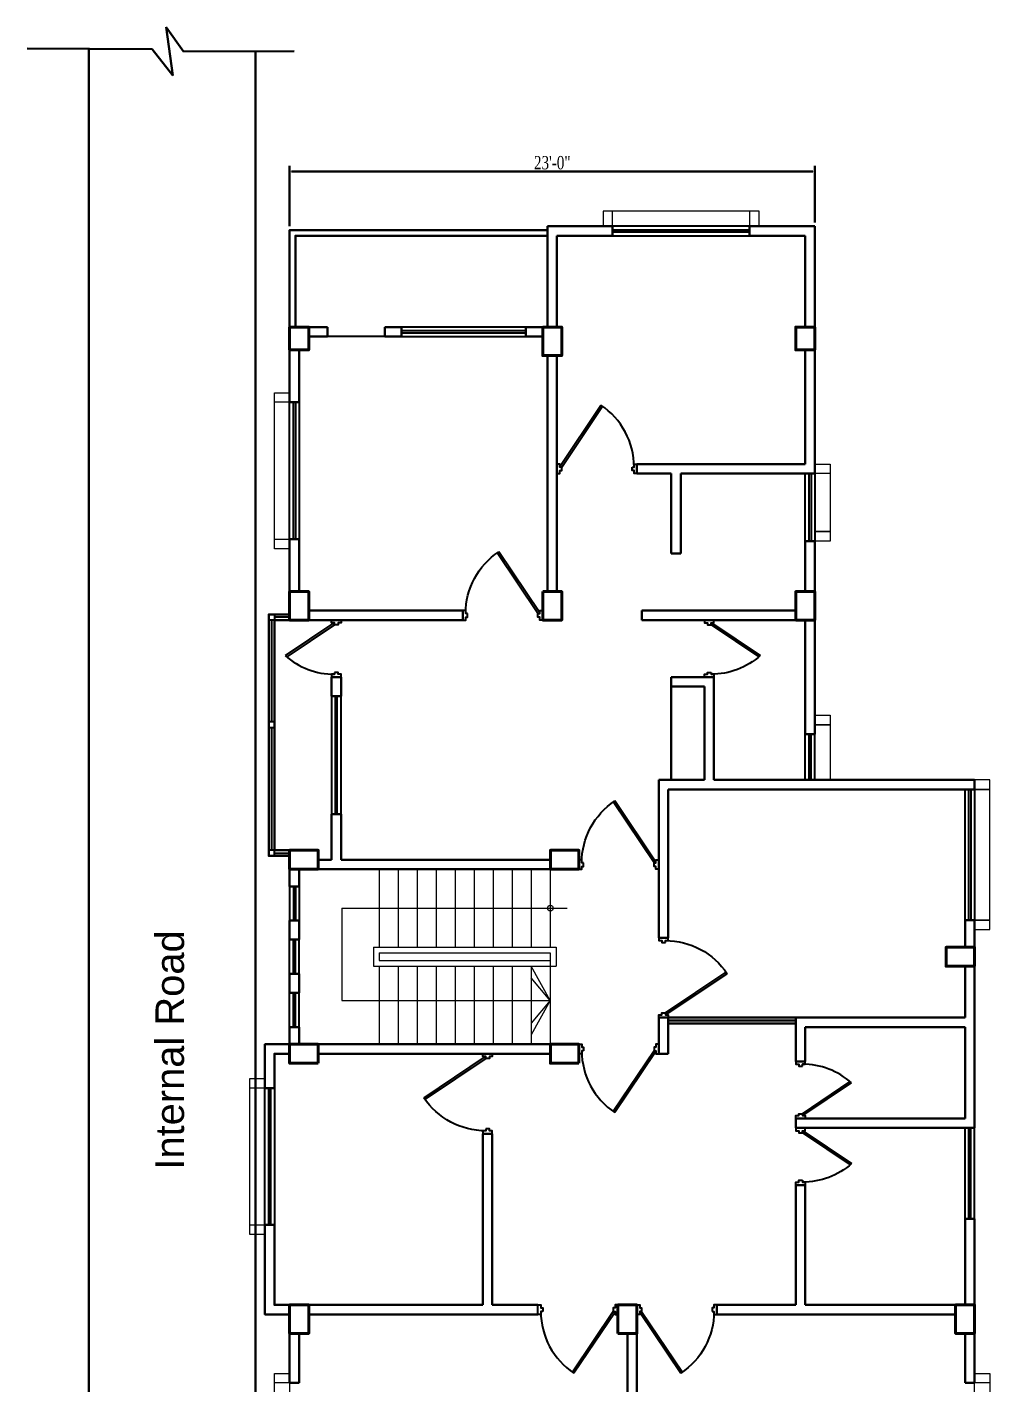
# Model space of a CAD drawing. Header units: inches. Extents: x -54558 to 35158, y -4190 to 41945.
# Drawn here: x 2236 to 2742, y 5413 to 6125 of the extents above; entities that cross this region are included whole.
import ezdxf

# ---------------------------------------------------------------- set-up
doc = ezdxf.new("R2010")
doc.units = ezdxf.units.IN
doc.header["$MEASUREMENT"] = 0
doc.layers.get('0').update_dxf_attribs({"true_color": 0xe4c8de})
for name, color, linetype, lineweight in [('A_WALL', 7, 'Continuous', 30), ('colum', 241, 'Continuous', 40), ('railing', 6, 'Continuous', 5), ('ROAD', 251, 'Continuous', 30), ('sanshade', 252, 'Continuous', 5), ('Stair', 44, 'Continuous', 13), ('Ver', 144, 'Continuous', 30), ('Wall-02', 7, 'Continuous', 30), ('windo', 140, 'Continuous', 25)]:
    doc.layers.add(name, color=color, linetype=linetype, lineweight=lineweight)
doc.layers.add('door', color=34, linetype='Continuous')
doc.styles.add('Arial', font='arial.ttf')
doc.styles.add('LOGO', font='times.ttf', dxfattribs={"width": 0.75, "height": 7})
doc.dimstyles.new('STANDARD$0', dxfattribs={"dimtxt": 2, "dimasz": 1, "dimexe": 3, "dimexo": 2, "dimgap": 1, "dimtad": 1, "dimtih": 1, "dimtoh": 1, "dimzin": 3, "dimdsep": 46, "dimlunit": 4, "dimtxsty": 'LOGO', "dimcen": 0.09, "dimdle": 6, "dimclrd": 256, "dimclre": 256, "dimclrt": 7, "dimadec": 0, "dimazin": 1, "dimtm": 1e-09, "dimtfac": 1, "dimtofl": 0, "dimtmove": 0, "dimatfit": 2, "dimfxl": 1, "dimtolj": 1, "dimtzin": 0, "dimlwd": -1, "dimlwe": -1, "dimarcsym": 0})

# ---------------------------------------------------------------- blocks, each defined once
blk = doc.blocks.new('tyer')
at = {"layer": 'sanshade'}
for points in [[(-25800.79, -9018.32), (-25792.79, -9018.32), (-25792.79, -9023.32), (-25800.79, -9023.32)], [(-25800.79, -9018.32), (-25792.79, -9018.32), (-25792.79, -9100.32), (-25800.79, -9100.32)], [(-25800.79, -9095.32), (-25792.79, -9095.32), (-25792.79, -9100.32), (-25800.79, -9100.32)]]:
    blk.add_lwpolyline(points, close=True, dxfattribs=at)
blk = doc.blocks.new('fjfds')
at = {"layer": 'railing'}
for p, q in [((-25748.79, -8794.32), (-25748.79, -8804.32)), ((-25748.79, -8794.32), (-25652.79, -8794.32)), ((-25652.79, -8794.32), (-25652.79, -8804.32)), ((-25745.79, -8797.32), (-25745.79, -8801.32)), ((-25745.79, -8797.32), (-25655.79, -8797.32)), ((-25745.79, -8801.32), (-25655.79, -8801.32)), ((-25655.79, -8797.32), (-25655.79, -8804.32)), ((-25748.79, -8804.32), (-25655.79, -8804.32)), ((-25655.79, -8804.32), (-25652.79, -8804.32))]:
    blk.add_line(p, q, dxfattribs=at)
at = {"layer": 'Stair'}
for p, q in [((-25745.79, -8753.32), (-25745.79, -8794.32)), ((-25735.79, -8753.32), (-25735.79, -8794.32)), ((-25725.79, -8753.32), (-25725.79, -8794.32)), ((-25715.79, -8753.32), (-25715.79, -8794.32)), ((-25705.79, -8753.32), (-25705.79, -8794.32)), ((-25695.79, -8753.32), (-25695.79, -8794.32)), ((-25685.79, -8753.32), (-25685.79, -8794.32)), ((-25675.79, -8753.32), (-25675.79, -8794.32)), ((-25665.79, -8753.32), (-25665.79, -8794.32)), ((-25655.79, -8753.32), (-25655.79, -8794.32)), ((-25765.34, -8773.82), (-25646.9, -8773.82)), ((-25765.34, -8773.82), (-25765.34, -8822.32)), ((-25745.79, -8804.32), (-25745.79, -8845.32)), ((-25735.79, -8804.32), (-25735.79, -8845.32)), ((-25725.79, -8804.32), (-25725.79, -8845.32)), ((-25715.79, -8804.32), (-25715.79, -8845.32)), ((-25705.79, -8804.32), (-25705.79, -8845.32)), ((-25695.79, -8804.32), (-25695.79, -8845.32)), ((-25685.79, -8804.32), (-25685.79, -8845.32)), ((-25675.79, -8804.32), (-25675.79, -8845.32)), ((-25665.79, -8804.32), (-25665.79, -8845.32)), ((-25655.79, -8822.32), (-25665.79, -8804.32)), ((-25655.79, -8804.32), (-25655.79, -8845.32)), ((-25655.79, -8822.32), (-25665.79, -8810.47)), ((-25765.34, -8822.32), (-25655.79, -8822.32)), ((-25655.79, -8822.32), (-25665.79, -8840.32)), ((-25655.79, -8822.32), (-25665.79, -8834.17))]:
    blk.add_line(p, q, dxfattribs=at)
blk.add_circle((-25655.79, -8773.82), 1.51, dxfattribs=at)
blk = doc.blocks.new('ddf')
at = {"layer": 'sanshade'}
for points in [[(-25516.79, -8672.32), (-25508.79, -8672.32), (-25508.79, -8677.32), (-25516.79, -8677.32)], [(-25516.79, -8677.32), (-25508.79, -8677.32), (-25508.79, -8706.32), (-25516.79, -8706.32)]]:
    blk.add_lwpolyline(points, close=True, dxfattribs=at)
blk = doc.blocks.new('*D559')
at = {"layer": 'A_WALL', "ltscale": 0.25}
for p, q in [((2374.4, 6020.69), (2374.4, 6052.51)), ((2650.4, 6022.69), (2650.4, 6052.51)), ((2375.4, 6049.51), (2649.4, 6049.51))]:
    blk.add_line(p, q, dxfattribs=at)
for points in [[(2375.4, 6049.68), (2375.4, 6049.34), (2374.4, 6049.51)], [(2649.4, 6049.68), (2649.4, 6049.34), (2650.4, 6049.51)]]:
    blk.add_solid(points, dxfattribs=at)
at = {"layer": 'A_WALL', "color": 7, "ltscale": 0.25, "insert": (2512.4, 6054.07), "char_height": 7, "attachment_point": 5, "style": 'LOGO'}
blk.add_mtext('\\A1;23\'-0"', dxfattribs=at)
blk = doc.blocks.new('efre')
at = {"layer": 'door'}
for p, q in [((10922.87, 10339.43), (10901.44, 10307.52)), ((10923.87, 10339.12), (10902.26, 10306.96))]:
    blk.add_line(p, q, dxfattribs=at)
for points in [[(10885.87, 10339.43), (10884.87, 10339.43), (10884.87, 10337.89), (10883.37, 10337.89), (10883.37, 10342.89), (10884.87, 10342.89), (10884.87, 10341.35), (10885.87, 10341.35)], [(10922.87, 10339.43), (10923.87, 10339.43), (10923.87, 10337.89), (10925.37, 10337.89), (10925.37, 10342.89), (10923.87, 10342.89), (10923.87, 10341.35), (10922.87, 10341.35)]]:
    blk.add_lwpolyline(points, close=True, dxfattribs=at)
blk.add_arc((10923.87, 10339.43), 39, 180, 236.36425, dxfattribs=at)
blk = doc.blocks.new('jj')
at = {"layer": 'door'}
for p, q in [((11000.83, 10306.39), (11025.92, 10323.24)), ((11001.13, 10305.39), (11026.7, 10322.56))]:
    blk.add_line(p, q, dxfattribs=at)
for points in [[(11000.83, 10331.39), (11000.83, 10332.39), (11002.37, 10332.39), (11002.37, 10333.89), (10997.37, 10333.89), (10997.37, 10332.39), (10998.91, 10332.39), (10998.91, 10331.39)], [(11000.83, 10306.39), (11000.83, 10305.39), (11002.37, 10305.39), (11002.37, 10303.89), (10997.37, 10303.89), (10997.37, 10305.39), (10998.91, 10305.39), (10998.91, 10306.39)]]:
    blk.add_lwpolyline(points, close=True, dxfattribs=at)
blk.add_arc((11000.83, 10293.39), 39, 48.42656, 90, dxfattribs=at)

msp = doc.modelspace()

# ---------------------------------------------------------------- linework, layer by layer
at = {"color": 0, "ltscale": 0.25}
msp.add_line((2424.365, 5962.686), (2394.365, 5962.686), dxfattribs=at)
at = {"layer": 'A_WALL', "ltscale": 0.25}
for p, q in [((2544.146, 6015.686), (2544.146, 6020.686)), ((2616.146, 6015.686), (2616.146, 6020.686)), ((2394.365, 5967.686), (2394.365, 5962.686)), ((2424.365, 5967.686), (2424.365, 5962.686)), ((2556.896, 5895.686), (2556.896, 5890.686)), ((2574.896, 5848.686), (2574.896, 5890.686)), ((2579.896, 5848.686), (2579.896, 5890.686)), ((2650.396, 5855.186), (2650.396, 5828.686)), ((2568.396, 5646.686), (2573.396, 5646.686)), ((2573.396, 5604.686), (2568.396, 5604.686)), ((2475.896, 5453.686), (2475.896, 5543.686)), ((2480.896, 5453.686), (2480.896, 5543.686))]:
    msp.add_line(p, q, dxfattribs=at)
at = {"layer": 'A_WALL', "color": 6, "ltscale": 0.25}
for p, q in [((2573.396, 5604.686), (2640.396, 5604.686)), ((2573.396, 5603.186), (2640.396, 5603.186)), ((2573.396, 5601.686), (2640.396, 5601.686))]:
    msp.add_line(p, q, dxfattribs=at)
at = {"layer": 'A_WALL', "ltscale": 0.25}
for points in [[(2361.396, 5567.686), (2361.396, 5590.686), (2374.396, 5590.686)], [(2366.396, 5567.686), (2366.396, 5585.686), (2374.396, 5585.686)], [(2374.396, 5448.686), (2361.396, 5448.686), (2361.396, 5495.686)], [(2374.396, 5453.686), (2366.396, 5453.686), (2366.396, 5495.686)]]:
    msp.add_lwpolyline(points, dxfattribs=at)
at = {"layer": 'colum'}
for points in [[(2374.396, 5967.686), (2384.396, 5967.686), (2384.396, 5955.686), (2374.396, 5955.686)], [(2507.396, 5967.686), (2517.396, 5967.686), (2517.396, 5952.686), (2507.396, 5952.686)], [(2650.396, 5967.686), (2640.396, 5967.686), (2640.396, 5955.686), (2650.396, 5955.686)], [(2374.396, 5828.686), (2384.396, 5828.686), (2384.396, 5813.686), (2374.396, 5813.686)], [(2507.396, 5828.686), (2517.396, 5828.686), (2517.396, 5813.686), (2507.396, 5813.686)], [(2650.396, 5828.686), (2640.396, 5828.686), (2640.396, 5813.686), (2650.396, 5813.686)], [(2389.396, 5682.686), (2389.396, 5692.686), (2374.396, 5692.686), (2374.396, 5682.686)], [(2526.396, 5682.686), (2526.396, 5692.686), (2511.396, 5692.686), (2511.396, 5682.686)], [(2734.396, 5631.686), (2734.396, 5641.686), (2719.396, 5641.686), (2719.396, 5631.686)], [(2389.396, 5580.686), (2389.396, 5590.686), (2374.396, 5590.686), (2374.396, 5580.686)], [(2526.396, 5580.686), (2526.396, 5590.686), (2511.396, 5590.686), (2511.396, 5580.686)], [(2374.396, 5438.686), (2384.396, 5438.686), (2384.396, 5453.686), (2374.396, 5453.686)], [(2546.896, 5438.686), (2556.896, 5438.686), (2556.896, 5453.686), (2546.896, 5453.686)], [(2734.396, 5438.686), (2724.396, 5438.686), (2724.396, 5453.686), (2734.396, 5453.686)]]:
    msp.add_lwpolyline(points, close=True, dxfattribs=at)
at = {"layer": 'ROAD'}
for p, q in [((2318.641, 6112.5), (2309.558, 6125.383)), ((2309.558, 6125.383), (2313.007, 6099.979)), ((2236.422, 6114.056), (2302.064, 6113.704)), ((2268.837, 5188.686), (2268.837, 6113.882)), ((2313.007, 6099.979), (2302.064, 6113.704)), ((2318.641, 6112.5), (2376.783, 6112.684)), ((2356.396, 5188.686), (2356.396, 6112.62))]:
    msp.add_line(p, q, dxfattribs=at)
at = {"layer": 'sanshade'}
for points in [[(2650.396, 5895.686), (2658.396, 5895.686), (2658.396, 5890.686), (2650.396, 5890.686)], [(2650.396, 5895.686), (2658.396, 5895.686), (2658.396, 5860.186), (2650.396, 5860.186)], [(2650.396, 5860.186), (2658.396, 5860.186), (2658.396, 5855.186), (2650.396, 5855.186)], [(2734.396, 5724.686), (2742.396, 5724.686), (2742.396, 5729.686), (2734.396, 5729.686)], [(2742.396, 5724.686), (2734.396, 5724.686), (2734.396, 5655.982), (2742.396, 5655.982)], [(2734.396, 5650.982), (2742.396, 5650.982), (2742.396, 5655.982), (2734.396, 5655.982)]]:
    msp.add_lwpolyline(points, close=True, dxfattribs=at)
at = {"layer": 'Ver'}
for points in [[(2509.896, 6018.686), (2374.396, 6018.686), (2374.396, 5967.686)], [(2509.896, 6015.686), (2377.396, 6015.686), (2377.396, 5967.686)], [(2374.396, 5816.686), (2363.396, 5816.686), (2363.396, 5689.686), (2374.396, 5689.686)], [(2374.396, 5813.686), (2366.396, 5813.686), (2366.396, 5692.686), (2374.396, 5692.686)]]:
    msp.add_lwpolyline(points, dxfattribs=at)
at = {"layer": 'Wall-02'}
for p, q in [((2509.896, 5967.686), (2509.896, 6020.686)), ((2544.146, 6020.686), (2509.896, 6020.686)), ((2514.896, 5967.686), (2514.896, 6015.686)), ((2544.146, 6015.686), (2514.896, 6015.686)), ((2650.396, 6020.686), (2616.146, 6020.686)), ((2645.396, 6015.686), (2616.146, 6015.686)), ((2645.396, 5967.686), (2645.396, 6015.686)), ((2650.396, 5967.686), (2650.396, 6020.686)), ((2384.396, 5967.686), (2394.365, 5967.686)), ((2424.365, 5967.686), (2433.234, 5967.686)), ((2433.234, 5962.686), (2433.234, 5967.686)), ((2507.396, 5967.686), (2498.528, 5967.686)), ((2498.528, 5962.686), (2498.528, 5967.686)), ((2384.396, 5962.686), (2394.365, 5962.686)), ((2424.365, 5962.686), (2433.234, 5962.686)), ((2507.396, 5962.686), (2498.528, 5962.686)), ((2374.396, 5955.686), (2374.396, 5928.186)), ((2379.396, 5955.686), (2379.396, 5928.186)), ((2509.896, 5828.686), (2509.896, 5952.686)), ((2514.896, 5828.686), (2514.896, 5952.686)), ((2645.396, 5955.686), (2645.396, 5895.686)), ((2650.396, 5955.686), (2650.396, 5890.686)), ((2374.396, 5928.186), (2379.396, 5928.186)), ((2645.396, 5895.686), (2556.896, 5895.686)), ((2574.896, 5890.686), (2556.896, 5890.686)), ((2650.396, 5890.686), (2579.896, 5890.686)), ((2374.396, 5856.186), (2374.396, 5828.686)), ((2374.396, 5856.186), (2379.396, 5856.186)), ((2379.396, 5856.186), (2379.396, 5828.686)), ((2645.396, 5855.186), (2645.396, 5828.686)), ((2645.396, 5855.186), (2650.396, 5855.186)), ((2579.896, 5848.686), (2574.896, 5848.686)), ((2465.396, 5818.686), (2384.396, 5818.686)), ((2465.396, 5818.686), (2465.396, 5813.686)), ((2640.396, 5818.686), (2559.396, 5818.686)), ((2559.396, 5818.686), (2559.396, 5813.686)), ((2465.396, 5813.686), (2384.396, 5813.686)), ((2640.396, 5813.686), (2559.396, 5813.686)), ((2645.396, 5813.686), (2645.396, 5753.686)), ((2650.396, 5813.686), (2650.396, 5753.686)), ((2401.396, 5783.686), (2396.396, 5783.686)), ((2396.396, 5773.686), (2396.396, 5783.686)), ((2401.396, 5773.686), (2401.396, 5783.686)), ((2597.396, 5783.686), (2574.896, 5783.686)), ((2574.896, 5729.686), (2574.896, 5783.686)), ((2597.396, 5783.686), (2597.396, 5729.686)), ((2401.396, 5773.686), (2396.396, 5773.686)), ((2592.396, 5778.686), (2574.896, 5778.686)), ((2592.396, 5778.686), (2592.396, 5729.686)), ((2650.396, 5753.686), (2645.396, 5753.686)), ((2568.396, 5646.686), (2568.396, 5729.686)), ((2592.396, 5729.686), (2568.396, 5729.686)), ((2734.396, 5724.686), (2573.396, 5724.686)), ((2573.396, 5646.686), (2573.396, 5724.686)), ((2734.396, 5729.686), (2597.396, 5729.686)), ((2734.396, 5729.686), (2734.396, 5724.686)), ((2401.396, 5711.686), (2396.396, 5711.686)), ((2396.396, 5687.686), (2396.396, 5711.686)), ((2401.396, 5687.686), (2401.396, 5711.686)), ((2396.396, 5687.686), (2389.396, 5687.686)), ((2511.396, 5687.686), (2401.396, 5687.686)), ((2511.396, 5682.686), (2374.396, 5682.686)), ((2374.396, 5673.686), (2374.396, 5682.686)), ((2379.396, 5682.686), (2379.396, 5673.686)), ((2374.396, 5673.686), (2379.396, 5673.686)), ((2374.396, 5645.686), (2374.396, 5655.686)), ((2374.396, 5655.686), (2379.396, 5655.686)), ((2379.396, 5655.686), (2379.396, 5645.686)), ((2729.396, 5655.982), (2729.396, 5641.686)), ((2734.396, 5655.982), (2729.396, 5655.982)), ((2734.396, 5655.982), (2734.396, 5641.686)), ((2374.396, 5645.686), (2379.396, 5645.686)), ((2729.396, 5631.686), (2729.396, 5604.686)), ((2734.396, 5551.686), (2734.396, 5631.686)), ((2374.396, 5617.686), (2374.396, 5627.686)), ((2374.396, 5627.686), (2379.396, 5627.686)), ((2379.396, 5627.686), (2379.396, 5617.686)), ((2374.396, 5617.686), (2379.396, 5617.686)), ((2568.396, 5585.686), (2568.396, 5604.686)), ((2573.396, 5585.686), (2573.396, 5604.686)), ((2640.396, 5604.686), (2640.396, 5581.686)), ((2729.396, 5604.686), (2640.396, 5604.686)), ((2374.396, 5590.686), (2374.396, 5599.686)), ((2374.396, 5599.686), (2379.396, 5599.686)), ((2379.396, 5599.686), (2379.396, 5590.686)), ((2573.396, 5585.686), (2573.396, 5599.686)), ((2645.396, 5599.686), (2645.396, 5581.686)), ((2729.396, 5599.686), (2645.396, 5599.686)), ((2729.396, 5599.686), (2729.396, 5551.686)), ((2511.396, 5590.686), (2389.396, 5590.686)), ((2511.396, 5585.686), (2389.396, 5585.686)), ((2573.396, 5585.686), (2568.396, 5585.686)), ((2645.396, 5581.686), (2640.396, 5581.686)), ((2366.396, 5567.686), (2361.396, 5567.686)), ((2734.396, 5565.686), (2734.396, 5560.686)), ((2640.396, 5551.686), (2640.396, 5546.686)), ((2729.396, 5551.686), (2640.396, 5551.686)), ((2734.396, 5546.686), (2640.396, 5546.686)), ((2734.396, 5551.686), (2734.396, 5546.686)), ((2480.896, 5543.686), (2475.896, 5543.686)), ((2640.396, 5516.686), (2640.396, 5453.686)), ((2645.396, 5516.686), (2640.396, 5516.686)), ((2645.396, 5516.686), (2645.396, 5453.686)), ((2366.396, 5495.686), (2361.396, 5495.686)), ((2729.396, 5498.893), (2729.396, 5453.686)), ((2734.396, 5498.893), (2729.396, 5498.893)), ((2734.396, 5453.686), (2734.396, 5498.893)), ((2475.896, 5453.686), (2384.396, 5453.686)), ((2504.896, 5453.686), (2480.896, 5453.686)), ((2504.896, 5448.686), (2384.396, 5448.686)), ((2374.396, 5438.686), (2374.396, 5412.686)), ((2379.396, 5438.686), (2379.396, 5412.686)), ((2551.896, 5314.686), (2551.896, 5438.686)), ((2556.896, 5314.686), (2556.896, 5438.686)), ((2729.396, 5438.686), (2729.396, 5412.686)), ((2734.396, 5438.686), (2734.396, 5412.686)), ((2379.396, 5412.686), (2374.396, 5412.686)), ((2729.396, 5412.686), (2734.396, 5412.686))]:
    msp.add_line(p, q, dxfattribs=at)
for points in [[(2640.396, 5453.686), (2598.896, 5453.686)], [(2598.896, 5453.686), (2598.896, 5448.686), (2724.396, 5448.686)], [(2724.396, 5453.686), (2645.396, 5453.686)]]:
    msp.add_lwpolyline(points, dxfattribs=at)
at = {"layer": 'windo'}
for p, q in [((2616.146, 6020.686), (2544.146, 6020.686)), ((2616.146, 6018.686), (2544.146, 6018.686)), ((2544.146, 6017.686), (2616.146, 6017.686)), ((2544.146, 6015.686), (2616.146, 6015.686)), ((2498.528, 5967.686), (2433.234, 5967.686)), ((2498.528, 5965.686), (2433.234, 5965.686)), ((2433.234, 5964.686), (2498.528, 5964.686)), ((2433.234, 5962.686), (2498.528, 5962.686)), ((2374.396, 5856.186), (2374.396, 5928.186)), ((2376.396, 5856.186), (2376.396, 5928.186)), ((2377.396, 5928.186), (2377.396, 5856.186)), ((2379.396, 5928.186), (2379.396, 5856.186)), ((2645.396, 5855.186), (2645.396, 5890.686)), ((2647.396, 5855.186), (2647.396, 5890.686)), ((2648.396, 5890.686), (2648.396, 5855.186)), ((2650.396, 5890.686), (2650.396, 5855.186)), ((2396.396, 5773.686), (2396.396, 5711.686)), ((2398.396, 5773.686), (2398.396, 5711.686)), ((2399.396, 5711.686), (2399.396, 5773.686)), ((2401.396, 5711.686), (2401.396, 5773.686)), ((2645.396, 5729.686), (2645.396, 5753.686)), ((2647.396, 5729.686), (2647.396, 5753.686)), ((2648.396, 5729.686), (2648.396, 5753.686)), ((2650.396, 5729.686), (2650.396, 5753.686)), ((2729.396, 5655.982), (2729.396, 5724.686)), ((2731.396, 5655.982), (2731.396, 5724.686)), ((2732.396, 5724.686), (2732.396, 5655.982)), ((2734.396, 5724.686), (2734.396, 5655.982)), ((2374.396, 5673.686), (2374.396, 5655.686)), ((2376.396, 5673.686), (2376.396, 5655.686)), ((2377.396, 5673.686), (2377.396, 5655.686)), ((2379.396, 5673.686), (2379.396, 5655.686)), ((2374.396, 5627.686), (2374.396, 5645.686)), ((2376.396, 5627.686), (2376.396, 5645.686)), ((2377.396, 5627.686), (2377.396, 5645.686)), ((2379.396, 5627.686), (2379.396, 5645.686)), ((2374.396, 5599.686), (2374.396, 5617.686)), ((2376.396, 5599.686), (2376.396, 5617.686)), ((2377.396, 5599.686), (2377.396, 5617.686)), ((2379.396, 5599.686), (2379.396, 5617.686)), ((2361.396, 5495.686), (2361.396, 5567.686)), ((2363.396, 5495.686), (2363.396, 5567.686)), ((2364.396, 5567.686), (2364.396, 5495.686)), ((2366.396, 5567.686), (2366.396, 5495.686)), ((2729.396, 5498.893), (2729.396, 5546.686)), ((2731.396, 5498.893), (2731.396, 5546.686)), ((2732.396, 5498.893), (2732.396, 5546.686)), ((2734.396, 5498.893), (2734.396, 5546.686))]:
    msp.add_line(p, q, dxfattribs=at)
for points in [[(2366.396, 5813.686), (2363.396, 5813.686), (2363.396, 5816.686), (2366.396, 5816.686)], [(2366.396, 5760.186), (2363.396, 5760.186), (2363.396, 5757.186), (2366.396, 5757.186)], [(2366.396, 5692.686), (2363.396, 5692.686), (2363.396, 5689.686), (2366.396, 5689.686)]]:
    msp.add_lwpolyline(points, close=True, dxfattribs=at)
for points in [[(2364.896, 5813.686), (2364.896, 5760.186)], [(2374.396, 5815.186), (2366.396, 5815.186)], [(2364.896, 5757.186), (2364.896, 5692.686)], [(2366.396, 5691.186), (2374.396, 5691.186)]]:
    msp.add_lwpolyline(points, dxfattribs=at)

# ---------------------------------------------------------------- block references
msp.add_blockref('fjfds', (28167.184, 14436.006))
at = {"layer": 'A_WALL', "rotation": 180}
for name, p in [('efre', (13440.261, 16233.574)), ('jj', (13398.761, 16117.574))]:
    msp.add_blockref(name, p, dxfattribs=at)
at = {"layer": 'A_WALL', "xscale": -1}
for name, p, rotation in [('efre', (-8417.969, 16156.574), 180), ('jj', (-8404.969, 16117.574), 180), ('efre', (-8356.969, 16025.574), 180), ('efre', (12911.285, 16530.051), 90), ('efre', (-7861.992, -5339.679), 270), ('jj', (-8356.969, 15850.574), 180)]:
    msp.add_blockref(name, p, dxfattribs=dict(at, rotation=rotation))
at = {"layer": 'A_WALL'}
for name, p in [('efre', (-8356.969, -4752.203)), ('jj', (-8356.969, -4752.203)), ('efre', (-8378.469, -4889.203))]:
    msp.add_blockref(name, p, dxfattribs=at)
at = {"layer": 'A_WALL', "xscale": -1}
msp.add_blockref('efre', (13482.261, -4889.203), dxfattribs=at)
at = {"layer": 'railing', "xscale": -1, "rotation": 270}
msp.add_blockref('tyer', (11639.466, 31821.473), dxfattribs=at)
at = {"layer": 'railing'}
for p in [(28167.184, 14951.506), (28154.184, 14591.006), (28167.184, 14436.006), (28535.184, 14436.006)]:
    msp.add_blockref('tyer', p, dxfattribs=at)
at = {"layer": 'Wall-02'}
msp.add_blockref('ddf', (28167.184, 14436.006), dxfattribs=at)

# ---------------------------------------------------------------- texts
at = {"insert": (2303.879, 5524.789), "char_height": 15, "width": 130.54467, "attachment_point": 1, "rotation": 90, "style": 'Arial'}
msp.add_mtext('\\pt255;Internal Road', dxfattribs=at)

# ---------------------------------------------------------------- dimensions: what is measured, and where the dimension line sits
at = {"layer": 'A_WALL', "ltscale": 0.25}
dim = msp.add_linear_dim(base=(2650.396, 6049.508), p1=(2374.396, 6018.686), p2=(2650.396, 6020.686), dimstyle='STANDARD$0', dxfattribs=at)
dim.commit()
dim.dimension.update_dxf_attribs({"geometry": '*D559', "text_midpoint": (2512.396, 6054.069)})

doc.saveas('drawing.dxf')
